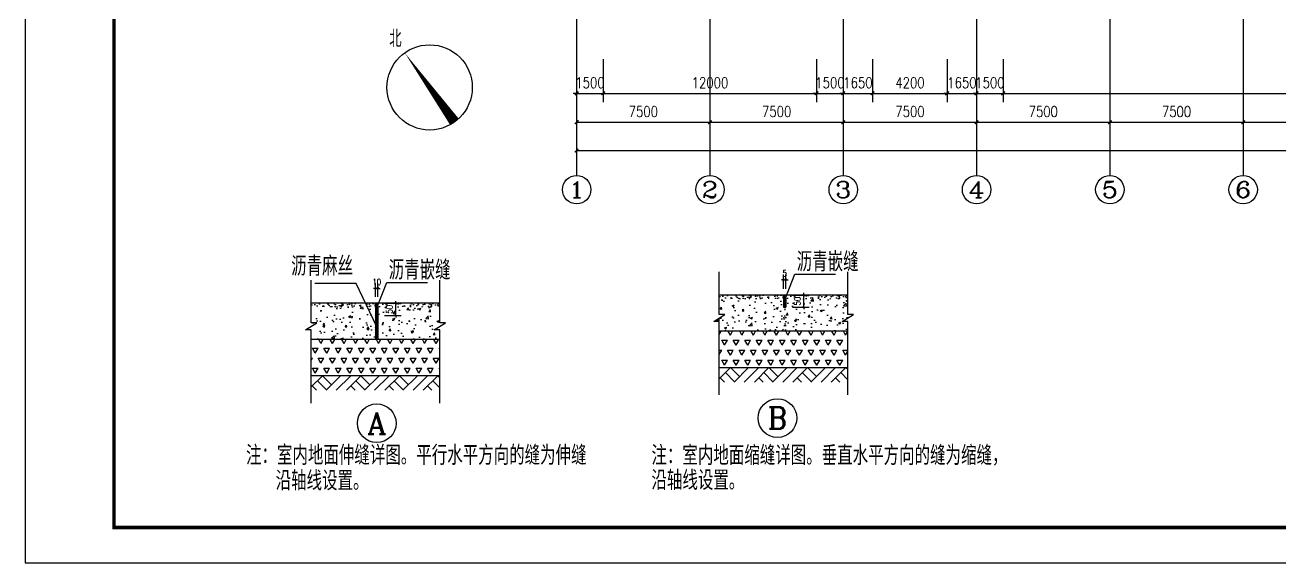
# Model space of a CAD drawing. Extents: x 3757684 to 3906284, y -130571 to 413559.
# Drawn here: x 3757684 to 3828280, y -8800 to 21493 of the extents above; entities that cross this region are included whole.
import ezdxf
from ezdxf.enums import TextEntityAlignment as Align

# ---------------------------------------------------------------- set-up
doc = ezdxf.new("R2010")
doc.units = 0
doc.header["$LTSCALE"] = 1000
doc.header["$MEASUREMENT"] = 0
doc.linetypes.add('DOTE', pattern=[2.42, 2, -0.2, 0.02, -0.2])
doc.layers.get('0').update_dxf_attribs({"color": 4, "linetype": 'CONTINUOUS'})
doc.layers.get('Defpoints').update_dxf_attribs({"linetype": 'CONTINUOUS'})
for name, color, linetype in [('AXIS', 3, 'CONTINUOUS'), ('AXIS_TEXT', 7, 'CONTINUOUS'), ('DIM_SYMB', 3, 'CONTINUOUS'), ('DOTE', 1, 'CONTINUOUS'), ('PUB_DIM', 3, 'CONTINUOUS'), ('PUB_TEXT', 7, 'CONTINUOUS'), ('PUB_TITLE', 4, 'CONTINUOUS'), ('WALL', 5, 'CONTINUOUS'), ('填充', 45, 'CONTINUOUS')]:
    doc.layers.add(name, color=color, linetype=linetype)
doc.styles.add('_HZTXT', font='TXT', dxfattribs={"width": 0.8, "bigfont": 'HZTXT'})
doc.styles.add('_TCH_AXIS', font='COMPLEX', dxfattribs={"bigfont": 'GBCBIG'})
doc.styles.add('_TCH_DIM', font='SIMPLEX', dxfattribs={"bigfont": 'GBCBIG'})
doc.styles.add('COMPLEX', font='COMPLEX')
doc.styles.add('DIM_FONT', font='SIMPLEX.shx', dxfattribs={"width": 0.8})
doc.dimstyles.new('DIMN120', dxfattribs={"dimscale": 1.2, "dimtxt": 300, "dimasz": 100, "dimexe": 250, "dimexo": 300, "dimgap": 150, "dimtad": 1, "dimdec": 0, "dimzin": 0, "dimdsep": 46, "dimtxsty": 'DIM_FONT', "dimblk": 'ARCHTICK', "dimcen": 0.09, "dimclrt": 7, "dimazin": 2, "dimtfac": 1, "dimtdec": 0, "dimtix": 1, "dimtmove": 2, "dimatfit": 3, "dimfxl": 0, "dimtolj": 1, "dimtzin": 0, "dimarcsym": 0})
doc.dimstyles.new('DIMN200', dxfattribs={"dimscale": 2, "dimtxt": 300, "dimasz": 100, "dimexe": 250, "dimexo": 300, "dimgap": 150, "dimtad": 1, "dimdec": 0, "dimzin": 0, "dimdsep": 46, "dimtxsty": 'DIM_FONT', "dimblk": 'ARCHTICK', "dimcen": 0.09, "dimclrt": 7, "dimazin": 2, "dimtfac": 1, "dimtdec": 0, "dimtix": 1, "dimtmove": 2, "dimatfit": 3, "dimfxl": 0, "dimtolj": 1, "dimtzin": 0, "dimarcsym": 0})

# ---------------------------------------------------------------- blocks, each defined once
blk = doc.blocks.new('_ArchTick')
at = {"color": 0, "linetype": 'ByBlock', "const_width": 0.4}
blk.add_lwpolyline([(-0.5, -0.5), (0.5, 0.5)], dxfattribs=at)
blk = doc.blocks.new('*D14')
at = {"layer": 'AXIS', "color": 0, "lineweight": -2}
for p, q in [((3777400, 6662), (3777280, 6662)), ((3777400, 6183), (3777400, 6962)), ((3777400, 6662), (3777536, 6662)), ((3777536, 6183), (3777536, 6962)), ((3777536, 6662), (3777656, 6662))]:
    blk.add_line(p, q, dxfattribs=at)
at = {"layer": 'Defpoints', "color": 0}
for p in [(3777536, 6662), (3777400, 5823), (3777536, 5823)]:
    blk.add_point(p, dxfattribs=at)
at = {"layer": 'AXIS', "color": 0, "lineweight": -2, "xscale": 120, "yscale": 120, "zscale": 120}
blk.add_blockref('_ArchTick', (3777400, 6662), dxfattribs=at)
at = {"layer": 'AXIS', "color": 0, "lineweight": -2, "xscale": 120, "yscale": 120, "zscale": 120, "rotation": 180}
blk.add_blockref('_ArchTick', (3777536, 6662), dxfattribs=at)
at = {"layer": 'AXIS', "color": 7, "insert": (3777468, 7022), "char_height": 360, "attachment_point": 5, "style": 'DIM_FONT'}
blk.add_mtext('\\A1;10', dxfattribs=at)
blk = doc.blocks.new('*D15')
at = {"layer": 'AXIS', "color": 0, "lineweight": -2}
for p, q in [((3777896, 5823), (3778839, 5823)), ((3778539, 5823), (3778539, 5943)), ((3778539, 5143), (3778539, 5823)), ((3777896, 5143), (3778839, 5143)), ((3778539, 5143), (3778539, 5023))]:
    blk.add_line(p, q, dxfattribs=at)
at = {"layer": 'Defpoints', "color": 0}
for p in [(3777536, 5823), (3778539, 5823), (3777536, 5143)]:
    blk.add_point(p, dxfattribs=at)
at = {"layer": 'AXIS', "color": 0, "lineweight": -2, "xscale": 120, "yscale": 120, "zscale": 120}
for p, rotation in [((3778539, 5823), 270), ((3778539, 5143), 90)]:
    blk.add_blockref('_ArchTick', p, dxfattribs=dict(at, rotation=rotation))
at = {"layer": 'AXIS', "color": 7, "insert": (3778179, 5483), "char_height": 360, "attachment_point": 5, "rotation": 90, "style": 'DIM_FONT'}
blk.add_mtext('\\A1;50', dxfattribs=at)
blk = doc.blocks.new('*D16')
at = {"layer": 'AXIS', "color": 0, "lineweight": -2}
for p, q in [((3801494, 6286), (3801494, 6406)), ((3800851, 6286), (3801794, 6286)), ((3801494, 5605), (3801494, 6286)), ((3800851, 5605), (3801794, 5605)), ((3801494, 5605), (3801494, 5485))]:
    blk.add_line(p, q, dxfattribs=at)
at = {"layer": 'Defpoints', "color": 0}
for p in [(3800491, 6286), (3801494, 6286), (3800491, 5605)]:
    blk.add_point(p, dxfattribs=at)
at = {"layer": 'AXIS', "color": 0, "lineweight": -2, "xscale": 120, "yscale": 120, "zscale": 120}
for p, rotation in [((3801494, 6286), 270), ((3801494, 5605), 90)]:
    blk.add_blockref('_ArchTick', p, dxfattribs=dict(at, rotation=rotation))
at = {"layer": 'AXIS', "color": 7, "insert": (3801134, 5946), "char_height": 360, "attachment_point": 5, "rotation": 90, "style": 'DIM_FONT'}
blk.add_mtext('\\A1;50', dxfattribs=at)
blk = doc.blocks.new('*D17')
at = {"layer": 'AXIS', "color": 0, "lineweight": -2}
for p, q in [((3800355, 7147), (3800235, 7147)), ((3800355, 6646), (3800355, 7447)), ((3800355, 7147), (3800491, 7147)), ((3800491, 6646), (3800491, 7447)), ((3800491, 7147), (3800611, 7147))]:
    blk.add_line(p, q, dxfattribs=at)
at = {"layer": 'Defpoints', "color": 0}
for p in [(3800491, 7147), (3800355, 6286), (3800491, 6286)]:
    blk.add_point(p, dxfattribs=at)
at = {"layer": 'AXIS', "color": 0, "lineweight": -2, "xscale": 120, "yscale": 120, "zscale": 120}
blk.add_blockref('_ArchTick', (3800355, 7147), dxfattribs=at)
at = {"layer": 'AXIS', "color": 0, "lineweight": -2, "xscale": 120, "yscale": 120, "zscale": 120, "rotation": 180}
blk.add_blockref('_ArchTick', (3800491, 7147), dxfattribs=at)
at = {"layer": 'AXIS', "color": 7, "insert": (3800423, 7507), "char_height": 360, "attachment_point": 5, "style": 'DIM_FONT'}
blk.add_mtext('\\A1;5', dxfattribs=at)
blk = doc.blocks.new('*D121')
at = {"layer": 'Defpoints', "color": 0}
for p in [(3788714, 20167), (3790214, 20167), (3790214, 17647)]:
    blk.add_point(p, dxfattribs=at)
at = {"layer": 'PUB_DIM', "color": 0, "lineweight": -2}
for p, q in [((3788714, 19567), (3788714, 17147)), ((3790214, 19567), (3790214, 17147)), ((3788714, 17647), (3788514, 17647)), ((3788714, 17647), (3790214, 17647)), ((3790214, 17647), (3790414, 17647))]:
    blk.add_line(p, q, dxfattribs=at)
at = {"layer": 'PUB_DIM', "color": 0, "lineweight": -2, "xscale": 200, "yscale": 200, "zscale": 200}
blk.add_blockref('_ArchTick', (3788714, 17647), dxfattribs=at)
at = {"layer": 'PUB_DIM', "color": 0, "lineweight": -2, "xscale": 200, "yscale": 200, "zscale": 200, "rotation": 180}
blk.add_blockref('_ArchTick', (3790214, 17647), dxfattribs=at)
at = {"layer": 'PUB_DIM', "color": 7, "insert": (3789464, 18247), "char_height": 600, "attachment_point": 5, "style": 'DIM_FONT'}
blk.add_mtext('\\A1;1500', dxfattribs=at)
blk = doc.blocks.new('*D122')
at = {"layer": 'Defpoints', "color": 0}
for p in [(3790214, 20167), (3802214, 20167), (3802214, 17647)]:
    blk.add_point(p, dxfattribs=at)
at = {"layer": 'PUB_DIM', "color": 0, "lineweight": -2}
for p, q in [((3790214, 19567), (3790214, 17147)), ((3802214, 19567), (3802214, 17147)), ((3790214, 17647), (3802214, 17647))]:
    blk.add_line(p, q, dxfattribs=at)
at = {"layer": 'PUB_DIM', "color": 0, "lineweight": -2, "xscale": 200, "yscale": 200, "zscale": 200, "rotation": 180}
blk.add_blockref('_ArchTick', (3790214, 17647), dxfattribs=at)
at = {"layer": 'PUB_DIM', "color": 0, "lineweight": -2, "xscale": 200, "yscale": 200, "zscale": 200}
blk.add_blockref('_ArchTick', (3802214, 17647), dxfattribs=at)
at = {"layer": 'PUB_DIM', "color": 7, "insert": (3796214, 18247), "char_height": 600, "attachment_point": 5, "style": 'DIM_FONT'}
blk.add_mtext('\\A1;12000', dxfattribs=at)
blk = doc.blocks.new('*D123')
at = {"layer": 'Defpoints', "color": 0}
for p in [(3802214, 20167), (3803714, 20167), (3803714, 17647)]:
    blk.add_point(p, dxfattribs=at)
at = {"layer": 'PUB_DIM', "color": 0, "lineweight": -2}
for p, q in [((3802214, 19567), (3802214, 17147)), ((3803714, 19567), (3803714, 17147)), ((3802214, 17647), (3802014, 17647)), ((3802214, 17647), (3803714, 17647)), ((3803714, 17647), (3803914, 17647))]:
    blk.add_line(p, q, dxfattribs=at)
at = {"layer": 'PUB_DIM', "color": 0, "lineweight": -2, "xscale": 200, "yscale": 200, "zscale": 200}
blk.add_blockref('_ArchTick', (3802214, 17647), dxfattribs=at)
at = {"layer": 'PUB_DIM', "color": 0, "lineweight": -2, "xscale": 200, "yscale": 200, "zscale": 200, "rotation": 180}
blk.add_blockref('_ArchTick', (3803714, 17647), dxfattribs=at)
at = {"layer": 'PUB_DIM', "color": 7, "insert": (3802964, 18247), "char_height": 600, "attachment_point": 5, "style": 'DIM_FONT'}
blk.add_mtext('\\A1;1500', dxfattribs=at)
blk = doc.blocks.new('*D124')
at = {"layer": 'Defpoints', "color": 0}
for p in [(3803714, 20167), (3805364, 20167), (3805364, 17647)]:
    blk.add_point(p, dxfattribs=at)
at = {"layer": 'PUB_DIM', "color": 0, "lineweight": -2}
for p, q in [((3803714, 19567), (3803714, 17147)), ((3805364, 19567), (3805364, 17147)), ((3803714, 17647), (3803514, 17647)), ((3803714, 17647), (3805364, 17647)), ((3805364, 17647), (3805564, 17647))]:
    blk.add_line(p, q, dxfattribs=at)
at = {"layer": 'PUB_DIM', "color": 0, "lineweight": -2, "xscale": 200, "yscale": 200, "zscale": 200}
blk.add_blockref('_ArchTick', (3803714, 17647), dxfattribs=at)
at = {"layer": 'PUB_DIM', "color": 0, "lineweight": -2, "xscale": 200, "yscale": 200, "zscale": 200, "rotation": 180}
blk.add_blockref('_ArchTick', (3805364, 17647), dxfattribs=at)
at = {"layer": 'PUB_DIM', "color": 7, "insert": (3804539, 18247), "char_height": 600, "attachment_point": 5, "style": 'DIM_FONT'}
blk.add_mtext('\\A1;1650', dxfattribs=at)
blk = doc.blocks.new('*D125')
at = {"layer": 'Defpoints', "color": 0}
for p in [(3805364, 20167), (3809564, 20167), (3809564, 17647)]:
    blk.add_point(p, dxfattribs=at)
at = {"layer": 'PUB_DIM', "color": 0, "lineweight": -2}
for p, q in [((3805364, 19567), (3805364, 17147)), ((3809564, 19567), (3809564, 17147)), ((3805364, 17647), (3809564, 17647))]:
    blk.add_line(p, q, dxfattribs=at)
at = {"layer": 'PUB_DIM', "color": 0, "lineweight": -2, "xscale": 200, "yscale": 200, "zscale": 200, "rotation": 180}
blk.add_blockref('_ArchTick', (3805364, 17647), dxfattribs=at)
at = {"layer": 'PUB_DIM', "color": 0, "lineweight": -2, "xscale": 200, "yscale": 200, "zscale": 200}
blk.add_blockref('_ArchTick', (3809564, 17647), dxfattribs=at)
at = {"layer": 'PUB_DIM', "color": 7, "insert": (3807464, 18247), "char_height": 600, "attachment_point": 5, "style": 'DIM_FONT'}
blk.add_mtext('\\A1;4200', dxfattribs=at)
blk = doc.blocks.new('*D126')
at = {"layer": 'Defpoints', "color": 0}
for p in [(3809564, 20167), (3811214, 20167), (3811214, 17647)]:
    blk.add_point(p, dxfattribs=at)
at = {"layer": 'PUB_DIM', "color": 0, "lineweight": -2}
for p, q in [((3809564, 19567), (3809564, 17147)), ((3811214, 19567), (3811214, 17147)), ((3809564, 17647), (3809364, 17647)), ((3809564, 17647), (3811214, 17647)), ((3811214, 17647), (3811414, 17647))]:
    blk.add_line(p, q, dxfattribs=at)
at = {"layer": 'PUB_DIM', "color": 0, "lineweight": -2, "xscale": 200, "yscale": 200, "zscale": 200}
blk.add_blockref('_ArchTick', (3809564, 17647), dxfattribs=at)
at = {"layer": 'PUB_DIM', "color": 0, "lineweight": -2, "xscale": 200, "yscale": 200, "zscale": 200, "rotation": 180}
blk.add_blockref('_ArchTick', (3811214, 17647), dxfattribs=at)
at = {"layer": 'PUB_DIM', "color": 7, "insert": (3810389, 18247), "char_height": 600, "attachment_point": 5, "style": 'DIM_FONT'}
blk.add_mtext('\\A1;1650', dxfattribs=at)
blk = doc.blocks.new('*D127')
at = {"layer": 'Defpoints', "color": 0}
for p in [(3811214, 20167), (3812714, 20167), (3812714, 17647)]:
    blk.add_point(p, dxfattribs=at)
at = {"layer": 'PUB_DIM', "color": 0, "lineweight": -2}
for p, q in [((3811214, 19567), (3811214, 17147)), ((3812714, 19567), (3812714, 17147)), ((3811214, 17647), (3811014, 17647)), ((3811214, 17647), (3812714, 17647)), ((3812714, 17647), (3812914, 17647))]:
    blk.add_line(p, q, dxfattribs=at)
at = {"layer": 'PUB_DIM', "color": 0, "lineweight": -2, "xscale": 200, "yscale": 200, "zscale": 200}
blk.add_blockref('_ArchTick', (3811214, 17647), dxfattribs=at)
at = {"layer": 'PUB_DIM', "color": 0, "lineweight": -2, "xscale": 200, "yscale": 200, "zscale": 200, "rotation": 180}
blk.add_blockref('_ArchTick', (3812714, 17647), dxfattribs=at)
at = {"layer": 'PUB_DIM', "color": 7, "insert": (3811964, 18247), "char_height": 600, "attachment_point": 5, "style": 'DIM_FONT'}
blk.add_mtext('\\A1;1500', dxfattribs=at)
blk = doc.blocks.new('*D128')
at = {"layer": 'Defpoints', "color": 0}
for p in [(3812714, 20167), (3854714, 20167), (3854714, 17647)]:
    blk.add_point(p, dxfattribs=at)
at = {"layer": 'PUB_DIM', "color": 0, "lineweight": -2}
for p, q in [((3812714, 19567), (3812714, 17147)), ((3854714, 19567), (3854714, 17147)), ((3812714, 17647), (3854714, 17647))]:
    blk.add_line(p, q, dxfattribs=at)
at = {"layer": 'PUB_DIM', "color": 0, "lineweight": -2, "xscale": 200, "yscale": 200, "zscale": 200, "rotation": 180}
blk.add_blockref('_ArchTick', (3812714, 17647), dxfattribs=at)
at = {"layer": 'PUB_DIM', "color": 0, "lineweight": -2, "xscale": 200, "yscale": 200, "zscale": 200}
blk.add_blockref('_ArchTick', (3854714, 17647), dxfattribs=at)
at = {"layer": 'PUB_DIM', "color": 7, "insert": (3833714, 18247), "char_height": 600, "attachment_point": 5, "style": 'DIM_FONT'}
blk.add_mtext('\\A1;42000', dxfattribs=at)
blk = doc.blocks.new('*D184')
at = {"layer": 'AXIS', "color": 0, "lineweight": -2}
for p, q in [((3788714, 20423), (3788714, 15523)), ((3796214, 20423), (3796214, 15523)), ((3788714, 16023), (3796214, 16023))]:
    blk.add_line(p, q, dxfattribs=at)
at = {"layer": 'Defpoints', "color": 0}
for p in [(3788714, 21023), (3796214, 21023), (3796214, 16023)]:
    blk.add_point(p, dxfattribs=at)
at = {"layer": 'AXIS', "color": 0, "lineweight": -2, "xscale": 200, "yscale": 200, "zscale": 200, "rotation": 180}
blk.add_blockref('_ArchTick', (3788714, 16023), dxfattribs=at)
at = {"layer": 'AXIS', "color": 0, "lineweight": -2, "xscale": 200, "yscale": 200, "zscale": 200}
blk.add_blockref('_ArchTick', (3796214, 16023), dxfattribs=at)
at = {"layer": 'AXIS', "color": 7, "insert": (3792464, 16623), "char_height": 600, "attachment_point": 5, "style": 'DIM_FONT'}
blk.add_mtext('\\A1;7500', dxfattribs=at)
blk = doc.blocks.new('*D185')
at = {"layer": 'AXIS', "color": 0, "lineweight": -2}
for p, q in [((3796214, 20423), (3796214, 15523)), ((3803714, 20423), (3803714, 15523)), ((3796214, 16023), (3803714, 16023))]:
    blk.add_line(p, q, dxfattribs=at)
at = {"layer": 'Defpoints', "color": 0}
for p in [(3796214, 21023), (3803714, 21023), (3803714, 16023)]:
    blk.add_point(p, dxfattribs=at)
at = {"layer": 'AXIS', "color": 0, "lineweight": -2, "xscale": 200, "yscale": 200, "zscale": 200, "rotation": 180}
blk.add_blockref('_ArchTick', (3796214, 16023), dxfattribs=at)
at = {"layer": 'AXIS', "color": 0, "lineweight": -2, "xscale": 200, "yscale": 200, "zscale": 200}
blk.add_blockref('_ArchTick', (3803714, 16023), dxfattribs=at)
at = {"layer": 'AXIS', "color": 7, "insert": (3799964, 16623), "char_height": 600, "attachment_point": 5, "style": 'DIM_FONT'}
blk.add_mtext('\\A1;7500', dxfattribs=at)
blk = doc.blocks.new('*D186')
at = {"layer": 'AXIS', "color": 0, "lineweight": -2}
for p, q in [((3803714, 20423), (3803714, 15523)), ((3811214, 20423), (3811214, 15523)), ((3803714, 16023), (3811214, 16023))]:
    blk.add_line(p, q, dxfattribs=at)
at = {"layer": 'Defpoints', "color": 0}
for p in [(3803714, 21023), (3811214, 21023), (3811214, 16023)]:
    blk.add_point(p, dxfattribs=at)
at = {"layer": 'AXIS', "color": 0, "lineweight": -2, "xscale": 200, "yscale": 200, "zscale": 200, "rotation": 180}
blk.add_blockref('_ArchTick', (3803714, 16023), dxfattribs=at)
at = {"layer": 'AXIS', "color": 0, "lineweight": -2, "xscale": 200, "yscale": 200, "zscale": 200}
blk.add_blockref('_ArchTick', (3811214, 16023), dxfattribs=at)
at = {"layer": 'AXIS', "color": 7, "insert": (3807464, 16623), "char_height": 600, "attachment_point": 5, "style": 'DIM_FONT'}
blk.add_mtext('\\A1;7500', dxfattribs=at)
blk = doc.blocks.new('*D187')
at = {"layer": 'AXIS', "color": 0, "lineweight": -2}
for p, q in [((3811214, 20423), (3811214, 15523)), ((3818714, 20423), (3818714, 15523)), ((3811214, 16023), (3818714, 16023))]:
    blk.add_line(p, q, dxfattribs=at)
at = {"layer": 'Defpoints', "color": 0}
for p in [(3811214, 21023), (3818714, 21023), (3818714, 16023)]:
    blk.add_point(p, dxfattribs=at)
at = {"layer": 'AXIS', "color": 0, "lineweight": -2, "xscale": 200, "yscale": 200, "zscale": 200, "rotation": 180}
blk.add_blockref('_ArchTick', (3811214, 16023), dxfattribs=at)
at = {"layer": 'AXIS', "color": 0, "lineweight": -2, "xscale": 200, "yscale": 200, "zscale": 200}
blk.add_blockref('_ArchTick', (3818714, 16023), dxfattribs=at)
at = {"layer": 'AXIS', "color": 7, "insert": (3814964, 16623), "char_height": 600, "attachment_point": 5, "style": 'DIM_FONT'}
blk.add_mtext('\\A1;7500', dxfattribs=at)
blk = doc.blocks.new('*D188')
at = {"layer": 'AXIS', "color": 0, "lineweight": -2}
for p, q in [((3818714, 20423), (3818714, 15523)), ((3826214, 20423), (3826214, 15523)), ((3818714, 16023), (3826214, 16023))]:
    blk.add_line(p, q, dxfattribs=at)
at = {"layer": 'Defpoints', "color": 0}
for p in [(3818714, 21023), (3826214, 21023), (3826214, 16023)]:
    blk.add_point(p, dxfattribs=at)
at = {"layer": 'AXIS', "color": 0, "lineweight": -2, "xscale": 200, "yscale": 200, "zscale": 200, "rotation": 180}
blk.add_blockref('_ArchTick', (3818714, 16023), dxfattribs=at)
at = {"layer": 'AXIS', "color": 0, "lineweight": -2, "xscale": 200, "yscale": 200, "zscale": 200}
blk.add_blockref('_ArchTick', (3826214, 16023), dxfattribs=at)
at = {"layer": 'AXIS', "color": 7, "insert": (3822464, 16623), "char_height": 600, "attachment_point": 5, "style": 'DIM_FONT'}
blk.add_mtext('\\A1;7500', dxfattribs=at)
blk = doc.blocks.new('*D189')
at = {"layer": 'AXIS', "color": 0, "lineweight": -2}
for p, q in [((3826214, 20423), (3826214, 15523)), ((3833714, 20423), (3833714, 15523)), ((3826214, 16023), (3833714, 16023))]:
    blk.add_line(p, q, dxfattribs=at)
at = {"layer": 'Defpoints', "color": 0}
for p in [(3826214, 21023), (3833714, 21023), (3833714, 16023)]:
    blk.add_point(p, dxfattribs=at)
at = {"layer": 'AXIS', "color": 0, "lineweight": -2, "xscale": 200, "yscale": 200, "zscale": 200, "rotation": 180}
blk.add_blockref('_ArchTick', (3826214, 16023), dxfattribs=at)
at = {"layer": 'AXIS', "color": 0, "lineweight": -2, "xscale": 200, "yscale": 200, "zscale": 200}
blk.add_blockref('_ArchTick', (3833714, 16023), dxfattribs=at)
at = {"layer": 'AXIS', "color": 7, "insert": (3829964, 16623), "char_height": 600, "attachment_point": 5, "style": 'DIM_FONT'}
blk.add_mtext('\\A1;7500', dxfattribs=at)
blk = doc.blocks.new('*D196')
at = {"layer": 'AXIS', "color": 0, "lineweight": -2}
for p, q in [((3788714, 20423), (3788714, 13923)), ((3878714, 20423), (3878714, 13923)), ((3788714, 14423), (3878714, 14423))]:
    blk.add_line(p, q, dxfattribs=at)
at = {"layer": 'Defpoints', "color": 0}
for p in [(3788714, 21023), (3878714, 21023), (3878714, 14423)]:
    blk.add_point(p, dxfattribs=at)
at = {"layer": 'AXIS', "color": 0, "lineweight": -2, "xscale": 200, "yscale": 200, "zscale": 200, "rotation": 180}
blk.add_blockref('_ArchTick', (3788714, 14423), dxfattribs=at)
at = {"layer": 'AXIS', "color": 0, "lineweight": -2, "xscale": 200, "yscale": 200, "zscale": 200}
blk.add_blockref('_ArchTick', (3878714, 14423), dxfattribs=at)
at = {"layer": 'AXIS', "color": 7, "insert": (3833714, 15023), "char_height": 600, "attachment_point": 5, "style": 'DIM_FONT'}
blk.add_mtext('\\A1;90000', dxfattribs=at)
blk = doc.blocks.new('_AXISO')
blk.add_circle((0, 0), 0.5)
at = {"layer": 'AXIS_TEXT', "style": 'COMPLEX', "width": 1.041667}
blk.add_attdef('A', text='', height=0.56, dxfattribs=at).set_placement((-0.25, -0.28), (0.25, -0.28), align=Align.FIT)

msp = doc.modelspace()

# ---------------------------------------------------------------- hatches: boundary and pattern name
at = {"layer": '填充'}
h = msp.add_hatch(dxfattribs=at)
h.set_pattern_fill('AR-CONC', color=256, scale=2.7216, style=0)
h.set_pattern_definition([(50, (3489027.55, 88621.6), (495.8338, -43.3798), [51.8465, -570.3113]), (355, (3489027.55, 88621.6), (-95.9169, 519.9798), [41.4772, -456.249]), (100.451, (3489068.87, 88618), (399.9187, 476.5976), [44.0627, -484.68974]), (46.1842, (3489027.55, 88759.86), (737.7687, -114.4224), [77.7697, -855.467]), (96.6356, (3489089, 88750.3), (646.1194, 673.3934), [66.094, -727.0346]), (351.184, (3489027.55, 88759.86), (646.1204, 673.3922), [62.2158, -684.3735]), (21, (3489096.7, 88725.3), (412.63506, -278.32584), [51.8465, -570.3113]), (326, (3489096.7, 88725.3), (168.2004, 501.286), [41.4772, -456.249]), (71.4514, (3489131.07, 88702.1), (580.8343, 222.96125), [44.0627, -484.68974]), (37.5, (3489027.55, 88621.6), (8.40594, 230.12499), [0, -450.71873, 0, -463.1619, 0, -457.97724]), (7.5, (3489027.55, 88621.6), (181.8564, 272.65145), [0, -264.0714, 0, -440.34944, 0, -174.54982]), (327.5, (3488873.4, 88621.6), (369.02336, -15.59135), [0, -172.8216, 0, -539.2034, 0, -715.48142]), (317.5, (3488804.27, 88621.6), (403.14838, 69.20074), [0, -224.66808, 0, -358.08636, 0, -508.0955])])
h.paths.add_polyline_path([(3773785.1, 5823.3), (3773785.1, 5619.2), (3777400.2, 5619.2), (3777400.2, 5823.3)])
h.paths.add_polyline_path([(3781015.4, 5619.2), (3781015.4, 5823.3), (3777536.3, 5823.3), (3777536.3, 5619.2)])
for points in [[(3777536.3, 5619.2), (3777536.3, 5823.3), (3777400.2, 5823.3), (3777400.2, 5619.2), (3777400.2, 5142.9), (3777536.3, 5142.9)], [(3800490.8, 6081.7), (3800490.8, 6285.8), (3800354.7, 6285.8), (3800354.7, 6081.7), (3800354.7, 5605.4), (3800490.8, 5605.4)]]:
    msp.add_hatch(color=256, dxfattribs=at).paths.add_polyline_path(points)
h = msp.add_hatch(dxfattribs=at)
h.set_pattern_fill('AR-CONC', color=256, scale=6.804, style=0)
h.set_pattern_definition([(50, (4126265, 1498650.7), (1239.5845, -108.44954), [129.6162, -1425.7782]), (355, (4126265, 1498650.7), (-239.7922, 1299.9494), [103.693, -1140.6226]), (100.451, (4126368.3, 1498641.6), (999.7968, 1191.4939), [110.1568, -1211.7244]), (46.1842, (4126265, 1498996.3), (1844.4218, -286.056), [194.4243, -2138.6673]), (96.6356, (4126418.7, 1498972.5), (1615.2984, 1683.4835), [165.2351, -1817.5865]), (351.184, (4126265, 1498996.3), (1615.301, 1683.4805), [155.5394, -1710.9338]), (21, (4126437.8, 1498909.9), (1031.58764, -695.8146), [129.6162, -1425.7782]), (326, (4126437.8, 1498909.9), (420.501, 1253.2149), [103.693, -1140.6226]), (71.4514, (4126523.8, 1498851.9), (1452.0858, 557.4031), [110.1568, -1211.7244]), (37.5, (4126265, 1498650.67), (21.01486, 575.31248), [0, -1126.79683, 0, -1157.90472, 0, -1144.9431]), (7.5, (4126265, 1498650.7), (454.64098, 681.62863), [0, -660.1785, 0, -1100.8736, 0, -436.37454]), (327.5, (4125879.6, 1498650.67), (922.55841, -38.97837), [0, -432.054, 0, -1348.00848, 0, -1788.70356]), (317.5, (4125706.8, 1498650.7), (1007.87095, 173.00184), [0, -561.6702, 0, -895.2159, 0, -1270.23876])])
h.paths.add_polyline_path([(3800490.8, 6081.7), (3800490.8, 4244.6), (3803969.8, 4244.6), (3803969.8, 4789.7), (3803653.6, 4789.7), (3804288.5, 5184.3), (3803969.8, 5184.3), (3803969.8, 6081.7)])
h.paths.add_polyline_path([(3796739.6, 6081.7), (3796739.6, 5184.3), (3797058.3, 5184.3), (3796423.4, 4789.7), (3796739.6, 4789.7), (3796739.6, 4244.6), (3800354.7, 4244.6), (3800354.7, 6081.7)])
h = msp.add_hatch(dxfattribs=at)
h.set_pattern_fill('AR-CONC', color=256, scale=2.7216, style=0)
h.set_pattern_definition([(50, (3511982.05, 89084.04), (495.8338, -43.3798), [51.8465, -570.3113]), (355, (3511982.05, 89084.04), (-95.9169, 519.9798), [41.4772, -456.249]), (100.451, (3512023.37, 89080.43), (399.9187, 476.5976), [44.0627, -484.68974]), (46.1842, (3511982.05, 89222.3), (737.7687, -114.4224), [77.7697, -855.467]), (96.6356, (3512043.5, 89212.8), (646.1194, 673.3934), [66.094, -727.0346]), (351.184, (3511982.05, 89222.3), (646.1204, 673.3922), [62.2158, -684.3735]), (21, (3512051.18, 89187.74), (412.63506, -278.32584), [51.8465, -570.3113]), (326, (3512051.2, 89187.74), (168.2004, 501.286), [41.4772, -456.249]), (71.4514, (3512085.56, 89164.54), (580.8343, 222.96125), [44.0627, -484.68974]), (37.5, (3511982.05, 89084.04), (8.40594, 230.12499), [0, -450.71873, 0, -463.1619, 0, -457.97724]), (7.5, (3511982.05, 89084.04), (181.8564, 272.65145), [0, -264.0714, 0, -440.34944, 0, -174.54982]), (327.5, (3511827.9, 89084.04), (369.02336, -15.59135), [0, -172.8216, 0, -539.2034, 0, -715.48142]), (317.5, (3511758.76, 89084.04), (403.14838, 69.20074), [0, -224.66808, 0, -358.08636, 0, -508.0955])])
h.paths.add_polyline_path([(3796739.6, 6285.8), (3796739.6, 6081.7), (3800354.7, 6081.7), (3800354.7, 6285.8)])
h.paths.add_polyline_path([(3803969.8, 6081.7), (3803969.8, 6285.8), (3800490.8, 6285.8), (3800490.8, 6081.7)])
h = msp.add_hatch(dxfattribs=at)
h.set_pattern_fill('AR-CONC', color=256, scale=6.804, style=0)
h.set_pattern_definition([(50, (4113600.6, 1498188.2), (1239.5845, -108.44954), [129.6162, -1425.7782]), (355, (4113600.6, 1498188.2), (-239.7922, 1299.9494), [103.693, -1140.6226]), (100.451, (4113704, 1498179.2), (999.7968, 1191.4939), [110.1568, -1211.7244]), (46.1842, (4113600.6, 1498533.9), (1844.4218, -286.056), [194.4243, -2138.6673]), (96.6356, (4113754.3, 1498510), (1615.2984, 1683.4835), [165.2351, -1817.5865]), (351.184, (4113600.6, 1498533.9), (1615.301, 1683.4805), [155.5394, -1710.9338]), (21, (4113773.5, 1498447.5), (1031.58764, -695.8146), [129.6162, -1425.7782]), (326, (4113773.5, 1498447.5), (420.501, 1253.2149), [103.693, -1140.6226]), (71.4514, (4113859.4, 1498389.5), (1452.0858, 557.4031), [110.1568, -1211.7244]), (37.5, (4113600.64, 1498188.23), (21.01486, 575.31248), [0, -1126.79683, 0, -1157.90472, 0, -1144.9431]), (7.5, (4113600.64, 1498188.2), (454.64098, 681.62863), [0, -660.1785, 0, -1100.8736, 0, -436.37454]), (327.5, (4113215.25, 1498188.23), (922.55841, -38.97837), [0, -432.054, 0, -1348.00848, 0, -1788.70356]), (317.5, (4113042.4, 1498188.2), (1007.87095, 173.00184), [0, -561.6702, 0, -895.2159, 0, -1270.23876])])
h.paths.add_polyline_path([(3777536.3, 5619.2), (3777536.3, 3782.1), (3781015.4, 3782.1), (3781015.4, 4327.2), (3780699.1, 4327.2), (3781334, 4721.9), (3781015.4, 4721.9), (3781015.4, 5619.2)])
h.paths.add_polyline_path([(3773785.1, 5619.2), (3773785.1, 4721.9), (3774103.8, 4721.9), (3773468.9, 4327.2), (3773785.1, 4327.2), (3773785.1, 3782.1), (3777400.2, 3782.1), (3777400.2, 5619.2)])
h = msp.add_hatch(dxfattribs=at)
h.set_pattern_fill('NET3', color=256, scale=27.216, style=0)
h.set_pattern_definition([(0, (3489027.55, 88621.6), (0, 86.4108), []), (60, (3489027.55, 88621.6), (-74.833948, 43.2054), []), (120, (3489027.55, 88621.6), (-74.833948, -43.2054), [])])
h.paths.add_polyline_path([(3777536.3, 5142.9), (3777400.2, 5142.9), (3777400.2, 3782.1), (3777536.3, 3782.1)])
h = msp.add_hatch(dxfattribs=at)
h.set_pattern_fill('AR-CONC', color=256, scale=2.7216, style=0)
h.set_pattern_definition([(50, (3499601.9, 89084.04), (495.8338, -43.3798), [51.8465, -570.3113]), (355, (3499601.9, 89084.04), (-95.9169, 519.9798), [41.4772, -456.249]), (100.451, (3499643.2, 89080.43), (399.9187, 476.5976), [44.0627, -484.68974]), (46.1842, (3499601.9, 89222.3), (737.7687, -114.4224), [77.7697, -855.467]), (96.6356, (3499663.4, 89212.8), (646.1194, 673.3934), [66.094, -727.0346]), (351.184, (3499601.9, 89222.3), (646.1204, 673.3922), [62.2158, -684.3735]), (21, (3499671, 89187.74), (412.63506, -278.32584), [51.8465, -570.3113]), (326, (3499671, 89187.74), (168.2004, 501.286), [41.4772, -456.249]), (71.4514, (3499705.4, 89164.54), (580.8343, 222.96125), [44.0627, -484.68974]), (37.5, (3499601.88, 89084.04), (8.40594, 230.12499), [0, -450.71873, 0, -463.1619, 0, -457.97724]), (7.5, (3499601.88, 89084.04), (181.8564, 272.65145), [0, -264.0714, 0, -440.34944, 0, -174.54982]), (327.5, (3499447.73, 89084.04), (369.02336, -15.59135), [0, -172.8216, 0, -539.2034, 0, -715.48142]), (317.5, (3499378.6, 89084.04), (403.14838, 69.20074), [0, -224.66808, 0, -358.08636, 0, -508.0955])])
h.paths.add_polyline_path([(3800354.7, 4244.6), (3800490.8, 4244.6), (3800490.8, 5605.4), (3800354.7, 5605.4)])
h = msp.add_hatch(dxfattribs=at)
h.set_pattern_fill('TRIANG', color=256, scale=68.04, style=0)
h.set_pattern_definition([(60, (4126265, 1498650.67), (-324.04038, 561.25454), [324.0405, -324.0405]), (120, (4126265, 1498650.67), (-648.08088, 7e-05), [324.0405, -324.0405]), (0, (4126103, 1498931.3), (324.0405, 561.25448), [324.0405, -324.0405])])
h.paths.add_polyline_path([(3796739.6, 4244.6), (3796739.6, 2203.4), (3800688.6, 2203.4), (3803969.8, 2203.4), (3803969.8, 4244.6)])
h = msp.add_hatch(dxfattribs=at)
h.set_pattern_fill('TRIANG', color=256, scale=68.04, style=0)
h.set_pattern_definition([(60, (4113600.64, 1498188.23), (-324.04038, 561.25454), [324.0405, -324.0405]), (120, (4113600.64, 1498188.23), (-648.08088, 7e-05), [324.0405, -324.0405]), (0, (4113438.6, 1498468.86), (324.0405, 561.25448), [324.0405, -324.0405])])
h.paths.add_polyline_path([(3773785.1, 3782.1), (3773785.1, 1740.9), (3777734.1, 1740.9), (3781015.4, 1740.9), (3781015.4, 3782.1)])

# ---------------------------------------------------------------- linework, layer by layer
for p, q in [((3796739.6, 1576.9, 0), (3797366.1, 2203.4, 0)), ((3797366.1, 2203.4, 0), (3797876.4, 1693.1, 0)), ((3797570.2, 1386.9, 0), (3798386.7, 2203.4, 0)), ((3798141.7, 1386.9, 0), (3798958.2, 2203.4, 0)), ((3798713.3, 1386.9, 0), (3799529.8, 2203.4, 0)), ((3799529.8, 2203.4, 0), (3800040.1, 1693.1, 0)), ((3799733.9, 1386.9, 0), (3800550.4, 2203.4, 0)), ((3800305.4, 1386.9, 0), (3801121.9, 2203.4, 0)), ((3800877, 1386.9, 0), (3801693.4, 2203.4, 0)), ((3801693.4, 2203.4, 0), (3802203.7, 1693.1, 0)), ((3801897.6, 1386.9, 0), (3802714, 2203.4, 0)), ((3802469.1, 1386.9, 0), (3803285.6, 2203.4, 0)), ((3803040.6, 1386.9, 0), (3803857.1, 2203.4, 0)), ((3803857.1, 2203.4, 0), (3803969.8, 2090.6, 0)), ((3781015.4, 1740.9, 0), (3773785.1, 1740.9, 0)), ((3773785.1, 1114.5, 0), (3774411.6, 1740.9, 0)), ((3774125.8, 1455.2, 0), (3774636.1, 944.9, 0)), ((3774411.6, 1740.9, 0), (3774921.9, 1230.6, 0)), ((3774615.7, 924.5, 0), (3775432.2, 1740.9, 0)), ((3775187.2, 924.5, 0), (3776003.7, 1740.9, 0)), ((3775758.8, 924.5, 0), (3776575.3, 1740.9, 0)), ((3776289.5, 1455.2, 0), (3776799.8, 944.9, 0)), ((3776575.3, 1740.9, 0), (3777085.6, 1230.6, 0)), ((3776779.4, 924.5, 0), (3777595.9, 1740.9, 0)), ((3777350.9, 924.5, 0), (3778167.4, 1740.9, 0)), ((3777922.5, 924.5, 0), (3778738.9, 1740.9, 0)), ((3778453.2, 1455.2, 0), (3778963.5, 944.9, 0)), ((3778738.9, 1740.9, 0), (3779249.2, 1230.6, 0)), ((3778943.1, 924.5, 0), (3779759.5, 1740.9, 0)), ((3779514.6, 924.5, 0), (3780331.1, 1740.9, 0)), ((3780086.1, 924.5, 0), (3780902.6, 1740.9, 0)), ((3780616.8, 1455.2, 0), (3781015.4, 1056.7, 0)), ((3780902.6, 1740.9, 0), (3781015.4, 1628.2, 0)), ((3796794.6, 1631.9, 0), (3797039.5, 1386.9, 0)), ((3797080.3, 1917.6, 0), (3797590.6, 1407.3, 0)), ((3798958.2, 1631.9, 0), (3799203.2, 1386.9, 0)), ((3799244, 1917.6, 0), (3799754.3, 1407.3, 0)), ((3801121.9, 1631.9, 0), (3801366.8, 1386.9, 0)), ((3801407.7, 1917.6, 0), (3801918, 1407.3, 0)), ((3803285.6, 1631.9, 0), (3803530.5, 1386.9, 0)), ((3803571.3, 1917.6, 0), (3803969.8, 1519.1, 0)), ((3773840.1, 1169.4, 0), (3774085, 924.5, 0)), ((3776003.7, 1169.4, 0), (3776248.7, 924.5, 0)), ((3778167.4, 1169.4, 0), (3778412.3, 924.5, 0)), ((3780331.1, 1169.4, 0), (3780576, 924.5, 0))]:
    msp.add_line(p, q)
at = {"layer": 'AXIS'}
for p, q in [((3788713.9, 21023.3), (3788713.9, 13023.3)), ((3796213.9, 21023.3), (3796213.9, 13023.3)), ((3803713.9, 21023.3), (3803713.9, 13023.3)), ((3811213.9, 21023.3), (3811213.9, 13023.3)), ((3818713.9, 21023.3), (3818713.9, 13023.3)), ((3826213.9, 21023.3), (3826213.9, 13023.3)), ((3800420.1, 6025.1, 0), (3800982.9, 7458.6, 0)), ((3800982.9, 7458.6, 0), (3803282.1, 7458.6, 0)), ((3776306.2, 6945.7, 0), (3773985.8, 6945.7, 0)), ((3777468.3, 4490.7, 0), (3776306.2, 6945.7, 0)), ((3777465.6, 5562.7, 0), (3778028.4, 6996.1, 0)), ((3778028.4, 6996.1, 0), (3780327.6, 6996.1, 0))]:
    msp.add_line(p, q, dxfattribs=at)
at = {"layer": 'DIM_SYMB'}
msp.add_lwpolyline([(3781846.7, 16035.1, 600, 0, 0), (3779042.2, 19930.6, 0, 0, 0)], format="xyseb", dxfattribs=at)
msp.add_circle((3780444.5, 17982.8), 2400, dxfattribs=at)
at = {"layer": 'DOTE', "linetype": 'DOTE'}
for p, q in [((3788713.9, 54494.7), (3788713.9, 21023.3)), ((3796213.9, 54494.7), (3796213.9, 21023.3)), ((3803713.9, 54494.7), (3803713.9, 21023.3)), ((3811213.9, 54494.7), (3811213.9, 21023.3)), ((3818713.9, 54494.7), (3818713.9, 21023.3)), ((3826213.9, 54494.7), (3826213.9, 21023.3))]:
    msp.add_line(p, q, dxfattribs=at)
at = {"layer": 'PUB_DIM'}
for centre in [(3777467.7, -933.6, 0), (3800013.1, -641.8, 0)]:
    msp.add_circle(centre, 1088.6, dxfattribs=at)
at = {"layer": 'PUB_TITLE'}
msp.add_lwpolyline([(3757684, -8800.4), (3906284, -8800.4), (3906284, 75199.6), (3757684, 75199.6)], close=True, dxfattribs=at)
at = {"layer": 'PUB_TITLE', "const_width": 200}
msp.add_lwpolyline([(3762684, -6800.4), (3904284, -6800.4), (3904284, 73199.6), (3762684, 73199.6)], close=True, dxfattribs=at)
at = {"layer": 'WALL', "color": 5}
for p, q in [((3781015.4, 5823.3, 0), (3773785.1, 5823.3, 0)), ((3803969.8, 6285.8, 0), (3796739.6, 6285.8, 0)), ((3800354.7, 6081.7, 0), (3800354.7, 5605.4, 0)), ((3800490.8, 6081.7, 0), (3800490.8, 5605.4, 0)), ((3777400.2, 5619.2, 0), (3777400.2, 3782.1, 0)), ((3777536.3, 5619.2, 0), (3777536.3, 3782.1, 0)), ((3803969.8, 4244.6, 0), (3796739.6, 4244.6, 0)), ((3781015.4, 3782.1, 0), (3773785.1, 3782.1, 0)), ((3796739.6, 2203.4, 0), (3803969.8, 2203.4, 0))]:
    msp.add_line(p, q, dxfattribs=at)
at = {"layer": '填充'}
for p, q in [((3773785.1, 4721.9, 0), (3773785.1, 7128, 0)), ((3781015.4, 4721.9, 0), (3781015.4, 7128, 0)), ((3796739.6, 5184.3, 0), (3796739.6, 7590.4, 0)), ((3803969.8, 5184.3, 0), (3803969.8, 7590.4, 0)), ((3777400.2, 5619.2, 0), (3777400.2, 5823.3, 0)), ((3777536.3, 5619.2, 0), (3777536.3, 5823.3, 0)), ((3800354.7, 6081.7, 0), (3800354.7, 6285.8, 0)), ((3800490.8, 6081.7, 0), (3800490.8, 6285.8, 0)), ((3777400.2, 5142.9, 0), (3777536.3, 5142.9, 0)), ((3796423.4, 4789.7, 0), (3797058.3, 5184.3, 0)), ((3797058.3, 5184.3, 0), (3796739.6, 5184.3, 0)), ((3800354.7, 5605.4, 0), (3800490.8, 5605.4, 0)), ((3803653.6, 4789.7, 0), (3804288.5, 5184.3, 0)), ((3804288.5, 5184.3, 0), (3803969.8, 5184.3, 0)), ((3773468.9, 4327.2, 0), (3774103.8, 4721.9, 0)), ((3773785.1, 4327.2, 0), (3773468.9, 4327.2, 0)), ((3774103.8, 4721.9, 0), (3773785.1, 4721.9, 0)), ((3773785.1, 204.7, 0), (3773785.1, 4327.2, 0)), ((3780699.1, 4327.2, 0), (3781334, 4721.9, 0)), ((3781015.4, 4327.2, 0), (3780699.1, 4327.2, 0)), ((3781334, 4721.9, 0), (3781015.4, 4721.9, 0)), ((3781015.4, 204.7, 0), (3781015.4, 4327.2, 0)), ((3796739.6, 4789.7, 0), (3796423.4, 4789.7, 0)), ((3796739.6, 667.1, 0), (3796739.6, 4789.7, 0)), ((3803969.8, 4789.7, 0), (3803653.6, 4789.7, 0)), ((3803969.8, 667.1, 0), (3803969.8, 4789.7, 0))]:
    msp.add_line(p, q, dxfattribs=at)

# ---------------------------------------------------------------- block references
at = {"layer": 'AXIS'}
ref = msp.add_blockref('_AXISO', (3788713.9, 12223.3), dxfattribs=dict(at, xscale=1600, yscale=1600, zscale=1600))
ref.add_attrib('A', '1', dxfattribs={"layer": 'AXIS_TEXT', "height": 905.1, "style": '_TCH_AXIS', "width": 2.333333}).set_placement((3788261.4, 11770.7), (3789166.4, 11770.7), align=Align.FIT)
ref = msp.add_blockref('_AXISO', (3796213.9, 12223.3), dxfattribs=dict(at, xscale=1600, yscale=1600, zscale=1600))
ref.add_attrib('A', '2', dxfattribs={"layer": 'AXIS_TEXT', "height": 905.1, "style": '_TCH_AXIS', "width": 1.5}).set_placement((3795761.4, 11770.7), (3796666.4, 11770.7), align=Align.FIT)
ref = msp.add_blockref('_AXISO', (3803713.9, 12223.3), dxfattribs=dict(at, xscale=1600, yscale=1600, zscale=1600))
ref.add_attrib('A', '3', dxfattribs={"layer": 'AXIS_TEXT', "height": 905.1, "style": '_TCH_AXIS', "width": 1.5}).set_placement((3803261.4, 11770.7), (3804166.4, 11770.7), align=Align.FIT)
ref = msp.add_blockref('_AXISO', (3811213.9, 12223.3), dxfattribs=dict(at, xscale=1600, yscale=1600, zscale=1600))
ref.add_attrib('A', '4', dxfattribs={"layer": 'AXIS_TEXT', "height": 905.1, "style": '_TCH_AXIS', "width": 1.3125}).set_placement((3810761.4, 11770.7), (3811666.4, 11770.7), align=Align.FIT)
ref = msp.add_blockref('_AXISO', (3818713.9, 12223.3), dxfattribs=dict(at, xscale=1600, yscale=1600, zscale=1600))
ref.add_attrib('A', '5', dxfattribs={"layer": 'AXIS_TEXT', "height": 905.1, "style": '_TCH_AXIS', "width": 1.5}).set_placement((3818261.4, 11770.7), (3819166.4, 11770.7), align=Align.FIT)
ref = msp.add_blockref('_AXISO', (3826213.9, 12223.3), dxfattribs=dict(at, xscale=1600, yscale=1600, zscale=1600))
ref.add_attrib('A', '6', dxfattribs={"layer": 'AXIS_TEXT', "height": 905.1, "style": '_TCH_AXIS', "width": 1.5}).set_placement((3825761.4, 11770.7), (3826666.4, 11770.7), align=Align.FIT)

# ---------------------------------------------------------------- texts
at = {"layer": 'PUB_DIM', "style": 'COMPLEX'}
for tag, width, p, p2 in [('A', 1.041667, (3776923.4, -1543.2, 0), (3778012, -1543.2, 0)), ('B', 1.102941, (3799468.8, -1251.5, 0), (3800557.4, -1251.5, 0))]:
    msp.add_attdef(tag, text='', height=1219.3, dxfattribs=dict(at, width=width)).set_placement(p, p2, align=Align.FIT)
at = {"layer": 'PUB_TEXT', "style": '_TCH_DIM'}
msp.add_text('北', height=964.5, dxfattribs=at).set_placement((3778170.7, 20242.2))
at = {"layer": 'PUB_TEXT', "style": '_HZTXT', "width": 0.8}
for s, p in [('沥青麻丝', (3772652.7, 7370.3)), ('沥青嵌缝', (3801092.2, 7615.6, 0)), ('沥青嵌缝', (3778137.7, 7153.2, 0)), ('注：室内地面伸缝详图。平行水平方向的缝为伸缝', (3770111.9, -3281, 0)), ('注：室内地面缩缝详图。垂直水平方向的缝为缩缝，', (3792921.2, -3290.7, 0)), ('沿轴线设置。', (3771778.6, -4714.8)), ('沿轴线设置。', (3792921.2, -4691))]:
    msp.add_text(s, height=1088.64, dxfattribs=at).set_placement(p)

# ---------------------------------------------------------------- dimensions: what is measured, and where the dimension line sits
at = {"layer": 'AXIS'}
for p1, p2, distance, picture, middle in [((3788713.9, 21023.3), (3796213.9, 21023.3), -5000, '*D184', (3792463.9, 16623.3)), ((3788713.9, 21023.3), (3878713.9, 21023.3), -6600, '*D196', (3833713.9, 15023.3)), ((3796213.9, 21023.3), (3803713.9, 21023.3), -5000, '*D185', (3799963.9, 16623.3)), ((3803713.9, 21023.3), (3811213.9, 21023.3), -5000, '*D186', (3807463.9, 16623.3)), ((3811213.9, 21023.3), (3818713.9, 21023.3), -5000, '*D187', (3814963.9, 16623.3)), ((3818713.9, 21023.3), (3826213.9, 21023.3), -5000, '*D188', (3822463.9, 16623.3)), ((3826213.9, 21023.3), (3833713.9, 21023.3), -5000, '*D189', (3829963.9, 16623.3))]:
    dim = msp.add_aligned_dim(p1=p1, p2=p2, distance=distance, dimstyle='DIMN200', dxfattribs=at)
    dim.commit()
    dim.dimension.update_dxf_attribs({"geometry": picture, "text_midpoint": middle})
for p1, p2, distance, text, picture, middle in [((3777400.2, 5823.3, 0), (3777536.3, 5823.3, 0), 838.5, '10', '*D14', (3777468.3, 7021.8, 0)), ((3800354.7, 6285.8, 0), (3800490.8, 6285.8, 0), 860.8, '5', '*D17', (3800422.8, 7506.6, 0)), ((3800490.8, 5605.4, 0), (3800490.8, 6285.8, 0), -1003, '50', '*D16', (3801133.8, 5945.6, 0)), ((3777536.3, 5142.9, 0), (3777536.3, 5823.3, 0), -1003, '50', '*D15', (3778179.3, 5483.1, 0))]:
    dim = msp.add_aligned_dim(p1=p1, p2=p2, distance=distance, text=text, dimstyle='DIMN120', dxfattribs=at)
    dim.commit()
    dim.dimension.update_dxf_attribs({"geometry": picture, "text_midpoint": middle})
at = {"layer": 'PUB_DIM'}
for p1, p2, picture, middle in [((3788713.9, 20167), (3790213.9, 20167), '*D121', (3789463.9, 18247)), ((3790213.9, 20167), (3802213.9, 20167), '*D122', (3796213.9, 18247)), ((3802213.9, 20167), (3803713.9, 20167), '*D123', (3802963.9, 18247)), ((3803713.9, 20167), (3805363.9, 20167), '*D124', (3804538.9, 18247)), ((3805363.9, 20167), (3809563.9, 20167), '*D125', (3807463.9, 18247)), ((3809563.9, 20167), (3811213.9, 20167), '*D126', (3810388.9, 18247)), ((3811213.9, 20167), (3812713.9, 20167), '*D127', (3811963.9, 18247)), ((3812713.9, 20167), (3854713.9, 20167), '*D128', (3833713.9, 18247))]:
    dim = msp.add_aligned_dim(p1=p1, p2=p2, distance=-2520, dimstyle='DIMN200', dxfattribs=at)
    dim.commit()
    dim.dimension.update_dxf_attribs({"geometry": picture, "text_midpoint": middle})

doc.saveas('drawing.dxf')
